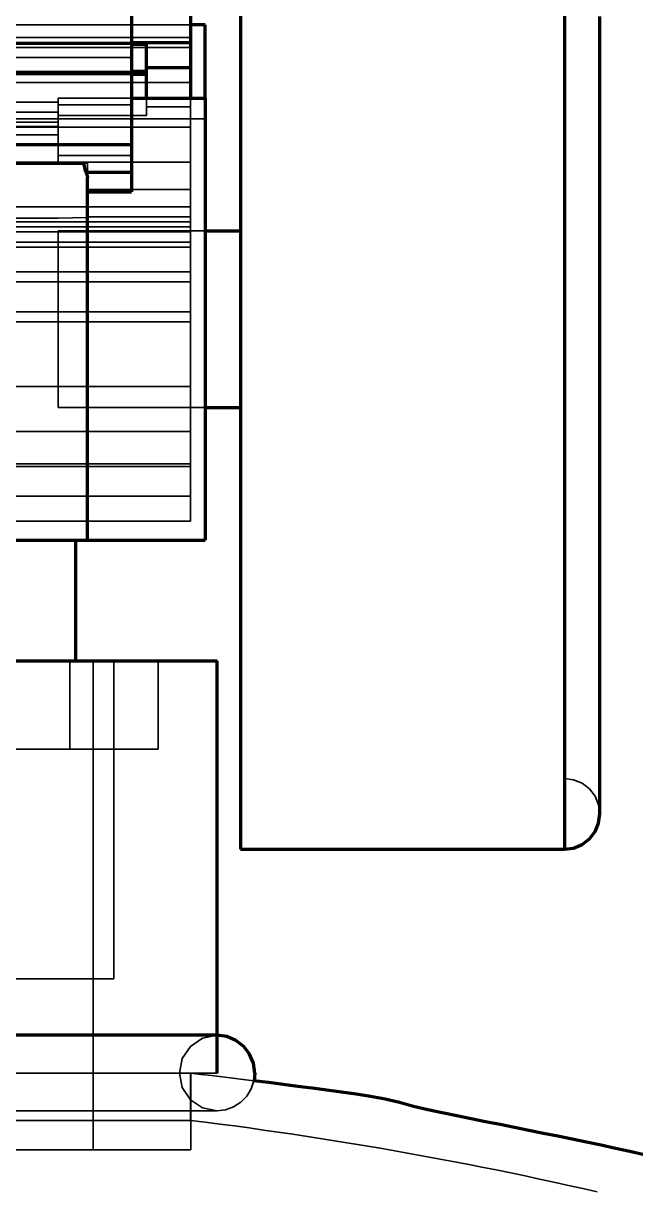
# Model space of a CAD drawing. Header units: millimetres. Extents: x 0 to 2208, y 0 to 420.
# Drawn here: x 191.16 to 195.32, y 229.88 to 237.81 of the extents above; entities that cross this region are included whole.
import ezdxf

# ---------------------------------------------------------------- set-up
doc = ezdxf.new("R2010")
doc.units = ezdxf.units.MM
doc.linetypes.add('IRAM-E-TRAZOS', pattern=[5, 4, -1])
doc.layers.add('01-VISIBLE', color=7, linetype='CONTINUOUS', lineweight=70)
doc.layers.add('02-OCULTA', color=4, linetype='IRAM-E-TRAZOS', lineweight=35)

msp = doc.modelspace()

# ---------------------------------------------------------------- linework, layer by layer
at = {"layer": '01-VISIBLE'}
for p, q in [((192.297, 239.5065), (192.297, 237.6785)), ((191.897, 239.2865), (191.897, 236.9845)), ((192.397, 237.7985), (192.297, 237.7985)), ((191.897, 237.6785), (192.297, 237.6785)), ((191.897, 237.6672), (191.997, 237.6672)), ((191.997, 237.5085), (191.997, 237.6672)), ((192.297, 237.6785), (192.297, 237.5085)), ((191.997, 237.4816), (191.897, 237.4816)), ((191.997, 237.4746), (191.897, 237.4746)), ((191.997, 237.4686), (191.897, 237.4686)), ((191.997, 237.4637), (191.897, 237.4637)), ((191.997, 237.4601), (191.897, 237.4601)), ((191.997, 237.2985), (191.997, 237.5085)), ((191.997, 237.5085), (192.297, 237.5085)), ((192.297, 237.5085), (192.297, 237.2985)), ((191.897, 237.2985), (192.397, 237.2985)), ((190.0104, 236.9845), (191.897, 236.9845)), ((191.897, 236.9845), (191.897, 236.7965)), ((191.5836, 236.7965), (191.897, 236.7965)), ((191.597, 234.2985), (191.597, 236.7626)), ((191.897, 236.7965), (191.897, 236.6625)), ((191.597, 236.6625), (191.897, 236.6625)), ((192.397, 236.3985), (192.637, 236.3985)), ((192.397, 235.1985), (192.637, 235.1985)), ((191.517, 233.4785), (191.517, 234.2985)), ((191.597, 234.2985), (192.397, 234.2985)), ((192.477, 230.6785), (192.477, 233.4785)), ((192.637, 232.1985), (194.837, 232.1985))]:
    msp.add_line(p, q, dxfattribs=at)
for points in [[(192.637, 237.8985), (192.637, 237.7985), (192.637, 237.6985), (192.637, 237.5985), (192.637, 237.4985), (192.637, 237.3985), (192.637, 237.2985), (192.637, 237.1985), (192.637, 237.0985), (192.637, 236.9985), (192.637, 236.8985), (192.637, 236.7985), (192.637, 236.6985), (192.637, 236.5985), (192.637, 236.4985), (192.637, 236.3985), (192.637, 236.2985), (192.637, 236.1985), (192.637, 236.0985), (192.637, 235.9985), (192.637, 235.8985), (192.637, 235.7985), (192.637, 235.6985), (192.637, 235.5985), (192.637, 235.4985), (192.637, 235.3985), (192.637, 235.2985), (192.637, 235.1985), (192.637, 235.0985), (192.637, 234.9985), (192.637, 234.8985), (192.637, 234.7985), (192.637, 234.6985), (192.637, 234.5985), (192.637, 234.4985), (192.637, 234.3985), (192.637, 234.2985), (192.637, 234.1985), (192.637, 234.0985), (192.637, 233.9985), (192.637, 233.8985), (192.637, 233.7985), (192.637, 233.6985), (192.637, 233.5985), (192.637, 233.4985), (192.637, 233.3985), (192.637, 233.2985), (192.637, 233.1985), (192.637, 233.0985), (192.637, 232.9985), (192.637, 232.8985), (192.637, 232.7985), (192.637, 232.6985), (192.637, 232.5985), (192.637, 232.4985), (192.637, 232.3985), (192.637, 232.2985), (192.637, 232.1985)], [(194.837, 237.8985), (194.837, 237.7985), (194.837, 237.6985), (194.837, 237.5985), (194.837, 237.4985), (194.837, 237.3985), (194.837, 237.2985), (194.837, 237.1985), (194.837, 237.0985), (194.837, 236.9985), (194.837, 236.8985), (194.837, 236.7985), (194.837, 236.6985), (194.837, 236.5985), (194.837, 236.4985), (194.837, 236.3985), (194.837, 236.2985), (194.837, 236.1985), (194.837, 236.0985), (194.837, 235.9985), (194.837, 235.8985), (194.837, 235.7985), (194.837, 235.6985), (194.837, 235.5985), (194.837, 235.4985), (194.837, 235.3985), (194.837, 235.2985), (194.837, 235.1985), (194.837, 235.0985), (194.837, 234.9985), (194.837, 234.8985), (194.837, 234.7985), (194.837, 234.6985), (194.837, 234.5985), (194.837, 234.4985), (194.837, 234.3985), (194.837, 234.2985), (194.837, 234.1985), (194.837, 234.0985), (194.837, 233.9985), (194.837, 233.8985), (194.837, 233.7985), (194.837, 233.6985), (194.837, 233.5985), (194.837, 233.4985), (194.837, 233.3985), (194.837, 233.2985), (194.837, 233.1985), (194.837, 233.0985), (194.837, 232.9985), (194.837, 232.8985), (194.837, 232.7985), (194.837, 232.6985), (194.837, 232.5985), (194.837, 232.4985), (194.837, 232.3985), (194.837, 232.2985), (194.837, 232.1985)], [(195.077, 232.4385), (195.077, 232.5388), (195.077, 232.6391), (195.077, 232.7394), (195.077, 232.8397), (195.077, 232.94), (195.077, 233.0403), (195.077, 233.1406), (195.077, 233.2409), (195.077, 233.3412), (195.077, 233.4415), (195.077, 233.5418), (195.077, 233.6421), (195.077, 233.7424), (195.077, 233.8427), (195.077, 233.943), (195.077, 234.0433), (195.077, 234.1436), (195.077, 234.2439), (195.077, 234.3442), (195.077, 234.4445), (195.077, 234.5448), (195.077, 234.6451), (195.077, 234.7454), (195.077, 234.8457), (195.077, 234.946), (195.077, 235.0463), (195.077, 235.1466), (195.077, 235.2469), (195.077, 235.3472), (195.077, 235.4475), (195.077, 235.5478), (195.077, 235.6481), (195.077, 235.7484), (195.077, 235.8487), (195.077, 235.949), (195.077, 236.0493), (195.077, 236.1496), (195.077, 236.2499), (195.077, 236.3502), (195.077, 236.4505), (195.077, 236.5508), (195.077, 236.6511), (195.077, 236.7514), (195.077, 236.8517), (195.077, 236.952), (195.077, 237.0523), (195.077, 237.1526), (195.077, 237.2529), (195.077, 237.3532), (195.077, 237.4535), (195.077, 237.5538), (195.077, 237.654), (195.077, 237.7543), (195.077, 237.8546)], [(195.077, 232.4385), (195.077, 232.5388), (195.077, 232.6391), (195.077, 232.7394), (195.077, 232.8397), (195.077, 232.94), (195.077, 233.0403), (195.077, 233.1406), (195.077, 233.2409), (195.077, 233.3412), (195.077, 233.4415), (195.077, 233.5418), (195.077, 233.6421), (195.077, 233.7424), (195.077, 233.8427), (195.077, 233.943), (195.077, 234.0433), (195.077, 234.1436), (195.077, 234.2439), (195.077, 234.3442), (195.077, 234.4445), (195.077, 234.5448), (195.077, 234.6451), (195.077, 234.7454), (195.077, 234.8457), (195.077, 234.946), (195.077, 235.0463), (195.077, 235.1466), (195.077, 235.2469), (195.077, 235.3472), (195.077, 235.4475), (195.077, 235.5478), (195.077, 235.6481), (195.077, 235.7484), (195.077, 235.8487), (195.077, 235.949), (195.077, 236.0493), (195.077, 236.1496), (195.077, 236.2499), (195.077, 236.3502), (195.077, 236.4505), (195.077, 236.5508), (195.077, 236.6511), (195.077, 236.7514), (195.077, 236.8517), (195.077, 236.952), (195.077, 237.0523), (195.077, 237.1526), (195.077, 237.2529), (195.077, 237.3532), (195.077, 237.4535), (195.077, 237.5538), (195.077, 237.654), (195.077, 237.7543), (195.077, 237.8546)], [(192.397, 237.2985), (192.397, 237.3819), (192.397, 237.4652), (192.397, 237.5485), (192.397, 237.6319), (192.397, 237.7152), (192.397, 237.7985)], [(192.397, 237.2985), (192.397, 237.1985), (192.397, 237.0985), (192.397, 236.9985), (192.397, 236.8985), (192.397, 236.7985), (192.397, 236.6985), (192.397, 236.5985), (192.397, 236.4985), (192.397, 236.3985), (192.397, 236.2985), (192.397, 236.1985), (192.397, 236.0985), (192.397, 235.9985), (192.397, 235.8985), (192.397, 235.7985), (192.397, 235.6985), (192.397, 235.5985), (192.397, 235.4985), (192.397, 235.3985), (192.397, 235.2985), (192.397, 235.1985), (192.397, 235.0985), (192.397, 234.9985), (192.397, 234.8985), (192.397, 234.7985), (192.397, 234.6985), (192.397, 234.5985), (192.397, 234.4985), (192.397, 234.3985), (192.397, 234.2985)], [(190.797, 236.8585), (190.9074, 236.8585), (191.0178, 236.8585), (191.1281, 236.8585), (191.2385, 236.8585), (191.3489, 236.8585), (191.4593, 236.8585), (191.5697, 236.8585)], [(191.5697, 236.8585), (191.5723, 236.8483), (191.5748, 236.838), (191.5772, 236.8277), (191.5795, 236.8173), (191.5816, 236.8069), (191.5836, 236.7965)], [(191.5836, 236.7965), (191.5872, 236.7915), (191.5905, 236.7862), (191.5932, 236.7807), (191.5953, 236.7748), (191.5965, 236.7687), (191.597, 236.7626)], [(190.797, 234.2985), (190.897, 234.2985), (190.997, 234.2985), (191.097, 234.2985), (191.197, 234.2985), (191.297, 234.2985), (191.397, 234.2985), (191.497, 234.2985), (191.597, 234.2985)], [(190.537, 233.4785), (190.6391, 233.4785), (190.7412, 233.4785), (190.8433, 233.4785), (190.9454, 233.4785), (191.0475, 233.4785), (191.1496, 233.4785), (191.2517, 233.4785), (191.3538, 233.4785), (191.4559, 233.4785), (191.5581, 233.4785), (191.6602, 233.4785), (191.7623, 233.4785), (191.8644, 233.4785), (191.9665, 233.4785), (192.0686, 233.4785), (192.1707, 233.4785), (192.2728, 233.4785), (192.3749, 233.4785), (192.477, 233.4785)], [(194.837, 232.1985), (194.8991, 232.2067), (194.957, 232.2307), (195.0067, 232.2688), (195.0448, 232.3185), (195.0688, 232.3764), (195.077, 232.4385)], [(192.477, 230.9345), (192.3749, 230.9345), (192.2728, 230.9345), (192.1707, 230.9345), (192.0686, 230.9345), (191.9665, 230.9345), (191.8644, 230.9345), (191.7623, 230.9345), (191.6602, 230.9345), (191.5581, 230.9345), (191.4559, 230.9345), (191.3538, 230.9345), (191.2517, 230.9345), (191.1496, 230.9345), (191.0475, 230.9345), (190.9454, 230.9345), (190.8433, 230.9345), (190.7412, 230.9345), (190.6391, 230.9345), (190.537, 230.9345)], [(192.733, 230.6785), (192.7243, 230.7448), (192.6987, 230.8065), (192.658, 230.8595), (192.605, 230.9002), (192.5433, 230.9258), (192.477, 230.9345)], [(192.733, 230.6785), (192.7328, 230.6696), (192.7324, 230.6607), (192.7316, 230.6519), (192.7305, 230.643), (192.7291, 230.6342), (192.7274, 230.6255)], [(195.3784, 230.1226), (195.2809, 230.1447), (195.1832, 230.1663), (195.0855, 230.1874), (194.9877, 230.2082), (194.8898, 230.2287), (194.7918, 230.2489), (194.6938, 230.2688), (194.5957, 230.2886), (194.4977, 230.3082), (194.3996, 230.3279), (194.3016, 230.3476), (194.2035, 230.3675), (194.1055, 230.3874), (194.0075, 230.4074), (193.9097, 230.4281), (193.8123, 230.451), (193.716, 230.4778), (193.6189, 230.5019), (193.5205, 230.5195), (193.4216, 230.5345), (193.3226, 230.5484), (193.2234, 230.5617), (193.1243, 230.5748), (193.0251, 230.5877), (192.9259, 230.6004), (192.8267, 230.613), (192.7274, 230.6255)]]:
    msp.add_lwpolyline(points, dxfattribs=at)
at = {"layer": '02-OCULTA'}
for p, q in [((191.897, 237.5765), (191.897, 240.5905)), ((192.297, 237.7125), (192.297, 238.2885)), ((192.297, 237.7985), (185.297, 237.7985)), ((192.297, 237.7985), (185.297, 237.7985)), ((185.297, 237.7125), (192.297, 237.7125)), ((185.297, 237.7125), (192.297, 237.7125)), ((192.297, 237.6445), (192.297, 237.7125)), ((185.297, 237.6445), (192.297, 237.6445)), ((185.297, 237.6445), (192.297, 237.6445)), ((185.697, 237.6785), (191.897, 237.6785)), ((185.697, 237.6672), (191.897, 237.6672)), ((191.997, 237.6672), (191.997, 237.4816)), ((192.297, 237.4065), (192.297, 237.6445)), ((185.697, 237.5765), (191.897, 237.5765)), ((191.897, 237.2533), (191.897, 237.5765)), ((191.897, 237.4816), (185.697, 237.4816)), ((191.897, 237.4746), (185.697, 237.4746)), ((191.897, 237.4686), (185.697, 237.4686)), ((191.897, 237.4637), (185.697, 237.4637)), ((191.897, 237.4601), (185.697, 237.4601)), ((191.997, 237.4816), (191.997, 237.4746)), ((191.997, 237.4746), (191.997, 237.4686)), ((191.997, 237.4686), (191.997, 237.4637)), ((191.997, 237.4637), (191.997, 237.4601)), ((191.997, 237.4601), (191.997, 237.1827)), ((185.297, 237.4065), (192.297, 237.4065)), ((192.297, 237.1025), (192.297, 237.4065)), ((191.397, 237.2985), (191.897, 237.2985)), ((191.397, 237.2985), (191.897, 237.2985)), ((191.997, 237.2403), (191.997, 237.2985)), ((192.297, 237.2985), (192.297, 237.2403)), ((189.476, 237.2045), (191.397, 237.2045)), ((189.4962, 237.2725), (191.397, 237.2725)), ((191.397, 237.2725), (191.397, 237.2045)), ((191.397, 237.1365), (191.397, 237.2725)), ((191.397, 237.2045), (191.397, 237.2533)), ((191.397, 237.2533), (191.897, 237.2533)), ((191.997, 237.2403), (192.297, 237.2403)), ((192.397, 237.1585), (185.297, 237.1585)), ((192.297, 237.1585), (185.297, 237.1585)), ((189.4895, 237.1365), (191.397, 237.1365)), ((191.397, 237.1827), (191.397, 237.1074)), ((191.397, 237.1827), (191.997, 237.1827)), ((191.397, 236.9103), (191.397, 237.1365)), ((185.297, 237.1025), (192.297, 237.1025)), ((191.397, 237.1074), (189.4402, 237.1074)), ((189.4615, 237.0505), (191.397, 237.0505)), ((191.397, 237.1074), (191.397, 237.0505)), ((191.397, 237.0505), (191.397, 236.8645)), ((192.297, 236.5605), (192.297, 237.1025)), ((191.397, 236.9103), (191.897, 236.9103)), ((191.897, 236.6625), (191.897, 236.9103)), ((185.297, 236.8645), (192.297, 236.8645)), ((191.597, 236.8585), (185.997, 236.8585)), ((185.997, 236.8585), (191.597, 236.8585)), ((189.3672, 236.8645), (191.397, 236.8645)), ((190.997, 236.8585), (191.5697, 236.8585)), ((191.397, 236.8645), (192.297, 236.8645)), ((191.397, 236.8585), (191.597, 236.8585)), ((191.397, 236.8585), (191.597, 236.8585)), ((191.597, 236.7626), (191.597, 236.8585)), ((191.597, 234.2985), (191.597, 236.8585)), ((191.597, 236.8585), (191.597, 236.6625)), ((191.597, 236.7626), (191.597, 236.8585)), ((191.597, 236.4878), (191.597, 236.8585)), ((191.597, 236.6785), (191.597, 236.8585)), ((192.297, 236.8645), (192.297, 236.6785)), ((191.597, 236.6625), (191.597, 236.7626)), ((191.597, 236.4925), (191.597, 236.6785)), ((191.597, 236.6785), (192.297, 236.6785)), ((191.597, 236.6625), (191.897, 236.6625)), ((192.297, 236.6785), (192.297, 236.4925)), ((185.297, 236.5605), (192.297, 236.5605)), ((191.597, 236.4925), (192.297, 236.4925)), ((191.597, 236.4878), (191.597, 236.4925)), ((192.297, 236.3225), (192.297, 236.5605)), ((192.297, 236.4925), (192.297, 236.4585)), ((185.297, 236.4245), (192.297, 236.4245)), ((185.997, 236.4585), (192.297, 236.4585)), ((185.997, 236.4245), (192.297, 236.4245)), ((192.297, 236.4585), (192.297, 236.4245)), ((192.297, 236.4245), (192.297, 236.3905)), ((185.997, 236.3905), (192.297, 236.3905)), ((191.397, 236.3985), (192.397, 236.3985)), ((191.397, 236.3985), (192.397, 236.3985)), ((192.297, 236.3905), (192.297, 236.2885)), ((185.297, 236.3225), (192.297, 236.3225)), ((185.997, 236.2885), (192.297, 236.2885)), ((192.297, 236.1205), (192.297, 236.3225)), ((192.297, 236.2885), (192.297, 236.0525)), ((185.297, 236.1205), (192.297, 236.1205)), ((192.297, 235.8485), (192.297, 236.1205)), ((185.997, 236.0525), (192.297, 236.0525)), ((192.297, 236.0525), (192.297, 235.7805)), ((185.297, 235.8485), (192.297, 235.8485)), ((185.997, 235.7805), (192.297, 235.7805)), ((192.297, 235.0365), (192.297, 235.8485)), ((192.297, 235.7805), (192.297, 235.3405)), ((185.997, 235.3405), (192.297, 235.3405)), ((192.297, 235.3405), (192.297, 234.7985)), ((191.397, 235.1985), (192.397, 235.1985)), ((191.397, 235.1985), (192.397, 235.1985)), ((185.297, 235.0365), (192.297, 235.0365)), ((192.297, 234.8165), (192.297, 235.0365)), ((185.297, 234.8165), (192.297, 234.8165)), ((185.997, 234.7985), (192.297, 234.7985)), ((192.297, 234.5965), (192.297, 234.8165)), ((192.297, 234.7985), (192.297, 234.4265)), ((185.297, 234.5965), (192.297, 234.5965)), ((192.297, 234.4265), (192.297, 234.5965)), ((185.297, 234.4265), (192.297, 234.4265)), ((185.997, 234.4265), (192.297, 234.4265)), ((191.397, 234.2985), (191.597, 234.2985)), ((191.477, 232.8785), (191.477, 233.4785)), ((191.6346, 230.157), (191.6346, 233.4785)), ((191.777, 231.3185), (191.777, 233.4785)), ((192.077, 232.8785), (192.077, 233.4785)), ((192.297, 230.6785), (192.297, 230.357)), ((192.299, 230.157), (192.299, 230.6785))]:
    msp.add_line(p, q, dxfattribs=at)
for points in [[(192.637, 232.1985), (192.637, 232.2985), (192.637, 232.3985), (192.637, 232.4985), (192.637, 232.5985), (192.637, 232.6985), (192.637, 232.7985), (192.637, 232.8985), (192.637, 232.9985), (192.637, 233.0985), (192.637, 233.1985), (192.637, 233.2985), (192.637, 233.3985), (192.637, 233.4985), (192.637, 233.5985), (192.637, 233.6985), (192.637, 233.7985), (192.637, 233.8985), (192.637, 233.9985), (192.637, 234.0985), (192.637, 234.1985), (192.637, 234.2985), (192.637, 234.3985), (192.637, 234.4985), (192.637, 234.5985), (192.637, 234.6985), (192.637, 234.7985), (192.637, 234.8985), (192.637, 234.9985), (192.637, 235.0985), (192.637, 235.1985), (192.637, 235.2985), (192.637, 235.3985), (192.637, 235.4985), (192.637, 235.5985), (192.637, 235.6985), (192.637, 235.7985), (192.637, 235.8985), (192.637, 235.9985), (192.637, 236.0985), (192.637, 236.1985), (192.637, 236.2985), (192.637, 236.3985), (192.637, 236.4985), (192.637, 236.5985), (192.637, 236.6985), (192.637, 236.7985), (192.637, 236.8985), (192.637, 236.9985), (192.637, 237.0985), (192.637, 237.1985), (192.637, 237.2985), (192.637, 237.3985), (192.637, 237.4985), (192.637, 237.5985), (192.637, 237.6985), (192.637, 237.7985), (192.637, 237.8985)], [(194.837, 232.1985), (194.837, 232.2985), (194.837, 232.3985), (194.837, 232.4985), (194.837, 232.5985), (194.837, 232.6985), (194.837, 232.7985), (194.837, 232.8985), (194.837, 232.9985), (194.837, 233.0985), (194.837, 233.1985), (194.837, 233.2985), (194.837, 233.3985), (194.837, 233.4985), (194.837, 233.5985), (194.837, 233.6985), (194.837, 233.7985), (194.837, 233.8985), (194.837, 233.9985), (194.837, 234.0985), (194.837, 234.1985), (194.837, 234.2985), (194.837, 234.3985), (194.837, 234.4985), (194.837, 234.5985), (194.837, 234.6985), (194.837, 234.7985), (194.837, 234.8985), (194.837, 234.9985), (194.837, 235.0985), (194.837, 235.1985), (194.837, 235.2985), (194.837, 235.3985), (194.837, 235.4985), (194.837, 235.5985), (194.837, 235.6985), (194.837, 235.7985), (194.837, 235.8985), (194.837, 235.9985), (194.837, 236.0985), (194.837, 236.1985), (194.837, 236.2985), (194.837, 236.3985), (194.837, 236.4985), (194.837, 236.5985), (194.837, 236.6985), (194.837, 236.7985), (194.837, 236.8985), (194.837, 236.9985), (194.837, 237.0985), (194.837, 237.1985), (194.837, 237.2985), (194.837, 237.3985), (194.837, 237.4985), (194.837, 237.5985), (194.837, 237.6985), (194.837, 237.7985), (194.837, 237.8985)], [(192.297, 237.7985), (192.297, 237.6919), (192.297, 237.5852), (192.297, 237.4785), (192.297, 237.3719), (192.297, 237.2652), (192.297, 237.1585)], [(192.297, 237.1585), (192.297, 237.2652), (192.297, 237.3719), (192.297, 237.4785), (192.297, 237.5852), (192.297, 237.6919), (192.297, 237.7985)], [(192.397, 237.7985), (192.397, 237.6919), (192.397, 237.5852), (192.397, 237.4785), (192.397, 237.3719), (192.397, 237.2652), (192.397, 237.1585)], [(194.837, 237.8114), (194.837, 237.7108), (194.837, 237.6101), (194.837, 237.5095), (194.837, 237.4088), (194.837, 237.3082), (194.837, 237.2076), (194.837, 237.1069), (194.837, 237.0063), (194.837, 236.9056), (194.837, 236.805), (194.837, 236.7043), (194.837, 236.6037), (194.837, 236.503), (194.837, 236.4024), (194.837, 236.3018), (194.837, 236.2011), (194.837, 236.1005), (194.837, 235.9998), (194.837, 235.8992), (194.837, 235.7985), (194.837, 235.6979), (194.837, 235.5972), (194.837, 235.4966), (194.837, 235.3959), (194.837, 235.2953), (194.837, 235.1947), (194.837, 235.094), (194.837, 234.9934), (194.837, 234.8927), (194.837, 234.7921), (194.837, 234.6914), (194.837, 234.5908), (194.837, 234.4901), (194.837, 234.3895), (194.837, 234.2888), (194.837, 234.1882), (194.837, 234.0876), (194.837, 233.9869), (194.837, 233.8863), (194.837, 233.7856), (194.837, 233.685), (194.837, 233.5843), (194.837, 233.4837), (194.837, 233.383), (194.837, 233.2824), (194.837, 233.1818), (194.837, 233.0811), (194.837, 232.9805), (194.837, 232.8798), (194.837, 232.7792), (194.837, 232.6785)], [(194.837, 232.6785), (194.837, 232.7792), (194.837, 232.8798), (194.837, 232.9805), (194.837, 233.0811), (194.837, 233.1818), (194.837, 233.2824), (194.837, 233.383), (194.837, 233.4837), (194.837, 233.5843), (194.837, 233.685), (194.837, 233.7856), (194.837, 233.8863), (194.837, 233.9869), (194.837, 234.0876), (194.837, 234.1882), (194.837, 234.2888), (194.837, 234.3895), (194.837, 234.4901), (194.837, 234.5908), (194.837, 234.6914), (194.837, 234.7921), (194.837, 234.8927), (194.837, 234.9934), (194.837, 235.094), (194.837, 235.1947), (194.837, 235.2953), (194.837, 235.3959), (194.837, 235.4966), (194.837, 235.5972), (194.837, 235.6979), (194.837, 235.7985), (194.837, 235.8992), (194.837, 235.9998), (194.837, 236.1005), (194.837, 236.2011), (194.837, 236.3018), (194.837, 236.4024), (194.837, 236.503), (194.837, 236.6037), (194.837, 236.7043), (194.837, 236.805), (194.837, 236.9056), (194.837, 237.0063), (194.837, 237.1069), (194.837, 237.2076), (194.837, 237.3082), (194.837, 237.4088), (194.837, 237.5095), (194.837, 237.6101), (194.837, 237.7108), (194.837, 237.8114)], [(191.397, 236.8585), (191.397, 236.9319), (191.397, 237.0052), (191.397, 237.0785), (191.397, 237.1519), (191.397, 237.2252), (191.397, 237.2985)], [(191.397, 237.2985), (191.397, 237.2252), (191.397, 237.1519), (191.397, 237.0785), (191.397, 237.0052), (191.397, 236.9319), (191.397, 236.8585)], [(191.397, 237.2533), (191.397, 237.2609), (191.397, 237.2684), (191.397, 237.2759), (191.397, 237.2835), (191.397, 237.291), (191.397, 237.2985)], [(191.397, 237.2985), (191.397, 237.2338), (191.397, 237.1691), (191.397, 237.1044), (191.397, 237.0397), (191.397, 236.975), (191.397, 236.9103)], [(191.897, 237.2533), (191.897, 237.2609), (191.897, 237.2684), (191.897, 237.2759), (191.897, 237.2835), (191.897, 237.291), (191.897, 237.2985)], [(191.897, 237.2985), (191.897, 237.2338), (191.897, 237.1691), (191.897, 237.1044), (191.897, 237.0397), (191.897, 236.975), (191.897, 236.9103)], [(192.397, 234.2985), (192.397, 234.3985), (192.397, 234.4985), (192.397, 234.5985), (192.397, 234.6985), (192.397, 234.7985), (192.397, 234.8985), (192.397, 234.9985), (192.397, 235.0985), (192.397, 235.1985), (192.397, 235.2985), (192.397, 235.3985), (192.397, 235.4985), (192.397, 235.5985), (192.397, 235.6985), (192.397, 235.7985), (192.397, 235.8985), (192.397, 235.9985), (192.397, 236.0985), (192.397, 236.1985), (192.397, 236.2985), (192.397, 236.3985), (192.397, 236.4985), (192.397, 236.5985), (192.397, 236.6985), (192.397, 236.7985), (192.397, 236.8985), (192.397, 236.9985), (192.397, 237.0985), (192.397, 237.1985), (192.397, 237.2985)], [(192.397, 237.1585), (192.397, 237.1819), (192.397, 237.2052), (192.397, 237.2285), (192.397, 237.2519), (192.397, 237.2752), (192.397, 237.2985)], [(191.997, 237.1827), (191.997, 237.1923), (191.997, 237.2019), (191.997, 237.2115), (191.997, 237.2211), (191.997, 237.2307), (191.997, 237.2403)], [(192.297, 236.8645), (192.297, 236.9272), (192.297, 236.9898), (192.297, 237.0524), (192.297, 237.115), (192.297, 237.1777), (192.297, 237.2403)], [(191.397, 236.8645), (191.397, 236.9176), (191.397, 236.9706), (191.397, 237.0236), (191.397, 237.0766), (191.397, 237.1297), (191.397, 237.1827)], [(190.797, 236.8585), (190.897, 236.8585), (190.997, 236.8585), (191.097, 236.8585), (191.197, 236.8585), (191.297, 236.8585), (191.397, 236.8585), (191.497, 236.8585), (191.597, 236.8585)], [(191.5697, 236.8585), (191.5742, 236.8585), (191.5788, 236.8585), (191.5833, 236.8585), (191.5879, 236.8585), (191.5924, 236.8585), (191.597, 236.8585)], [(191.5697, 236.8585), (191.5742, 236.8585), (191.5788, 236.8585), (191.5833, 236.8585), (191.5879, 236.8585), (191.5924, 236.8585), (191.597, 236.8585)], [(191.597, 236.8585), (191.597, 236.7561), (191.597, 236.6537), (191.597, 236.5513), (191.597, 236.4489), (191.597, 236.3465), (191.597, 236.2441), (191.597, 236.1417), (191.597, 236.0393), (191.597, 235.9369), (191.597, 235.8345), (191.597, 235.7321), (191.597, 235.6297), (191.597, 235.5273), (191.597, 235.4249), (191.597, 235.3225), (191.597, 235.2201), (191.597, 235.1177), (191.597, 235.0153), (191.597, 234.9129), (191.597, 234.8105), (191.597, 234.7081), (191.597, 234.6057), (191.597, 234.5033), (191.597, 234.4009), (191.597, 234.2985)], [(191.597, 234.2985), (191.597, 234.4009), (191.597, 234.5033), (191.597, 234.6057), (191.597, 234.7081), (191.597, 234.8105), (191.597, 234.9129), (191.597, 235.0153), (191.597, 235.1177), (191.597, 235.2201), (191.597, 235.3225), (191.597, 235.4249), (191.597, 235.5273), (191.597, 235.6297), (191.597, 235.7321), (191.597, 235.8345), (191.597, 235.9369), (191.597, 236.0393), (191.597, 236.1417), (191.597, 236.2441), (191.597, 236.3465), (191.597, 236.4489), (191.597, 236.5513), (191.597, 236.6537), (191.597, 236.7561), (191.597, 236.8585)], [(191.597, 236.4878), (191.497, 236.4856), (191.397, 236.4848), (191.297, 236.4843), (191.197, 236.4839), (191.097, 236.4836), (190.997, 236.4834), (190.897, 236.4833), (190.797, 236.4833)], [(191.397, 235.1985), (191.397, 235.2985), (191.397, 235.3985), (191.397, 235.4985), (191.397, 235.5985), (191.397, 235.6985), (191.397, 235.7985), (191.397, 235.8985), (191.397, 235.9985), (191.397, 236.0985), (191.397, 236.1985), (191.397, 236.2985), (191.397, 236.3985)], [(191.397, 236.3985), (191.397, 236.2985), (191.397, 236.1985), (191.397, 236.0985), (191.397, 235.9985), (191.397, 235.8985), (191.397, 235.7985), (191.397, 235.6985), (191.397, 235.5985), (191.397, 235.4985), (191.397, 235.3985), (191.397, 235.2985), (191.397, 235.1985)], [(192.397, 235.1985), (192.397, 235.2985), (192.397, 235.3985), (192.397, 235.4985), (192.397, 235.5985), (192.397, 235.6985), (192.397, 235.7985), (192.397, 235.8985), (192.397, 235.9985), (192.397, 236.0985), (192.397, 236.1985), (192.397, 236.2985), (192.397, 236.3985)], [(192.397, 236.3985), (192.397, 236.2985), (192.397, 236.1985), (192.397, 236.0985), (192.397, 235.9985), (192.397, 235.8985), (192.397, 235.7985), (192.397, 235.6985), (192.397, 235.5985), (192.397, 235.4985), (192.397, 235.3985), (192.397, 235.2985), (192.397, 235.1985)], [(192.637, 235.1985), (192.637, 235.2985), (192.637, 235.3985), (192.637, 235.4985), (192.637, 235.5985), (192.637, 235.6985), (192.637, 235.7985), (192.637, 235.8985), (192.637, 235.9985), (192.637, 236.0985), (192.637, 236.1985), (192.637, 236.2985), (192.637, 236.3985)], [(192.637, 236.3985), (192.637, 236.2985), (192.637, 236.1985), (192.637, 236.0985), (192.637, 235.9985), (192.637, 235.8985), (192.637, 235.7985), (192.637, 235.6985), (192.637, 235.5985), (192.637, 235.4985), (192.637, 235.3985), (192.637, 235.2985), (192.637, 235.1985)], [(190.797, 234.2985), (190.897, 234.2985), (190.997, 234.2985), (191.097, 234.2985), (191.197, 234.2985), (191.297, 234.2985), (191.397, 234.2985), (191.497, 234.2985), (191.597, 234.2985)], [(191.114, 234.2985), (191.2148, 234.2985), (191.3155, 234.2985), (191.4163, 234.2985), (191.517, 234.2985)], [(191.517, 234.2985), (191.4163, 234.2985), (191.3155, 234.2985), (191.2148, 234.2985), (191.114, 234.2985)], [(191.477, 233.4785), (191.3739, 233.4785), (191.2708, 233.4785), (191.1678, 233.4785), (191.0647, 233.4785)], [(191.0678, 233.4785), (191.1687, 233.4785), (191.2696, 233.4785), (191.3705, 233.4785), (191.4715, 233.4785), (191.5724, 233.4785), (191.6733, 233.4785), (191.7742, 233.4785), (191.8752, 233.4785), (191.9761, 233.4785), (192.077, 233.4785)], [(191.0699, 233.4785), (191.1709, 233.4785), (191.2719, 233.4785), (191.3729, 233.4785), (191.4739, 233.4785), (191.575, 233.4785), (191.676, 233.4785), (191.777, 233.4785)], [(191.0725, 233.4785), (191.1736, 233.4785), (191.2747, 233.4785), (191.3759, 233.4785), (191.477, 233.4785)], [(191.114, 233.4785), (191.2148, 233.4785), (191.3155, 233.4785), (191.4163, 233.4785), (191.517, 233.4785)], [(191.517, 233.4785), (191.4163, 233.4785), (191.3155, 233.4785), (191.2148, 233.4785), (191.114, 233.4785)], [(191.1279, 233.4785), (191.2292, 233.4785), (191.3306, 233.4785), (191.4319, 233.4785), (191.5333, 233.4785), (191.6346, 233.4785)], [(191.6346, 233.4785), (191.5333, 233.4785), (191.4319, 233.4785), (191.3306, 233.4785), (191.2292, 233.4785), (191.1279, 233.4785)], [(192.477, 233.4785), (192.3748, 233.4785), (192.2726, 233.4785), (192.1703, 233.4785), (192.0681, 233.4785), (191.9659, 233.4785), (191.8637, 233.4785), (191.7614, 233.4785), (191.6592, 233.4785), (191.557, 233.4785), (191.4548, 233.4785), (191.3526, 233.4785), (191.2503, 233.4785), (191.1481, 233.4785)], [(192.077, 233.4785), (191.9745, 233.4785), (191.872, 233.4785), (191.7695, 233.4785), (191.667, 233.4785), (191.5645, 233.4785), (191.462, 233.4785), (191.3595, 233.4785), (191.257, 233.4785), (191.1545, 233.4785)], [(191.777, 233.4785), (191.6742, 233.4785), (191.5715, 233.4785), (191.4687, 233.4785), (191.366, 233.4785), (191.2632, 233.4785), (191.1604, 233.4785)], [(191.477, 232.8785), (191.3739, 232.8785), (191.2708, 232.8785), (191.1678, 232.8785), (191.0647, 232.8785)], [(191.0678, 232.8785), (191.1687, 232.8785), (191.2696, 232.8785), (191.3705, 232.8785), (191.4715, 232.8785), (191.5724, 232.8785), (191.6733, 232.8785), (191.7742, 232.8785), (191.8752, 232.8785), (191.9761, 232.8785), (192.077, 232.8785)], [(191.0725, 232.8785), (191.1736, 232.8785), (191.2747, 232.8785), (191.3759, 232.8785), (191.477, 232.8785)], [(192.077, 232.8785), (191.9745, 232.8785), (191.872, 232.8785), (191.7695, 232.8785), (191.667, 232.8785), (191.5645, 232.8785), (191.462, 232.8785), (191.3595, 232.8785), (191.257, 232.8785), (191.1545, 232.8785)], [(194.837, 232.6785), (194.8991, 232.6703), (194.957, 232.6464), (195.0067, 232.6082), (195.0448, 232.5585), (195.0688, 232.5006), (195.077, 232.4385)], [(191.0699, 231.3185), (191.1709, 231.3185), (191.2719, 231.3185), (191.3729, 231.3185), (191.4739, 231.3185), (191.575, 231.3185), (191.676, 231.3185), (191.777, 231.3185)], [(191.777, 231.3185), (191.6742, 231.3185), (191.5715, 231.3185), (191.4687, 231.3185), (191.366, 231.3185), (191.2632, 231.3185), (191.1604, 231.3185)], [(191.1481, 230.9345), (191.2503, 230.9345), (191.3526, 230.9345), (191.4548, 230.9345), (191.557, 230.9345), (191.6592, 230.9345), (191.7614, 230.9345), (191.8637, 230.9345), (191.9659, 230.9345), (192.0681, 230.9345), (192.1703, 230.9345), (192.2726, 230.9345), (192.3748, 230.9345), (192.477, 230.9345)], [(192.477, 230.4225), (192.379, 230.442), (192.296, 230.4975), (192.2405, 230.5806), (192.221, 230.6785), (192.2405, 230.7765), (192.296, 230.8596), (192.379, 230.915), (192.477, 230.9345)], [(192.297, 230.6785), (192.1941, 230.6785), (192.0911, 230.6785), (191.9882, 230.6785), (191.8852, 230.6785), (191.7823, 230.6785), (191.6794, 230.6785), (191.5764, 230.6785), (191.4735, 230.6785), (191.3705, 230.6785), (191.2676, 230.6785), (191.1646, 230.6785), (191.0617, 230.6785)], [(191.0655, 230.6785), (191.1663, 230.6785), (191.2671, 230.6785), (191.368, 230.6785), (191.4688, 230.6785), (191.5696, 230.6785), (191.6704, 230.6785), (191.7712, 230.6785), (191.8721, 230.6785), (191.9729, 230.6785), (192.0737, 230.6785), (192.1745, 230.6785), (192.2754, 230.6785), (192.3762, 230.6785), (192.477, 230.6785)], [(191.097, 230.6785), (191.197, 230.6785), (191.297, 230.6785), (191.397, 230.6785), (191.497, 230.6785), (191.597, 230.6785), (191.697, 230.6785), (191.797, 230.6785), (191.897, 230.6785), (191.997, 230.6785), (192.097, 230.6785), (192.197, 230.6785), (192.297, 230.6785)], [(191.0983, 230.6785), (191.1984, 230.6785), (191.2984, 230.6785), (191.3985, 230.6785), (191.4985, 230.6785), (191.5986, 230.6785), (191.6987, 230.6785), (191.7987, 230.6785), (191.8988, 230.6785), (191.9988, 230.6785), (192.0989, 230.6785), (192.1989, 230.6785), (192.299, 230.6785)], [(192.299, 230.6785), (192.1989, 230.6785), (192.0989, 230.6785), (191.9988, 230.6785), (191.8988, 230.6785), (191.7987, 230.6785), (191.6987, 230.6785), (191.5986, 230.6785), (191.4985, 230.6785), (191.3985, 230.6785), (191.2984, 230.6785), (191.1984, 230.6785), (191.0983, 230.6785)], [(192.477, 230.6785), (192.3748, 230.6785), (192.2726, 230.6785), (192.1703, 230.6785), (192.0681, 230.6785), (191.9659, 230.6785), (191.8637, 230.6785), (191.7614, 230.6785), (191.6592, 230.6785), (191.557, 230.6785), (191.4548, 230.6785), (191.3526, 230.6785), (191.2503, 230.6785), (191.1481, 230.6785)], [(192.7274, 230.6255), (192.6557, 230.6344), (192.584, 230.6432), (192.5122, 230.6519), (192.4405, 230.6607), (192.3687, 230.6695), (192.297, 230.6785)], [(192.7274, 230.6255), (192.7091, 230.5705), (192.6788, 230.521), (192.6382, 230.4796), (192.5893, 230.4485), (192.5346, 230.4291), (192.477, 230.4225)], [(191.0655, 230.4225), (191.1663, 230.4225), (191.2671, 230.4225), (191.368, 230.4225), (191.4688, 230.4225), (191.5696, 230.4225), (191.6704, 230.4225), (191.7712, 230.4225), (191.8721, 230.4225), (191.9729, 230.4225), (192.0737, 230.4225), (192.1745, 230.4225), (192.2754, 230.4225), (192.3762, 230.4225), (192.477, 230.4225)], [(191.1481, 230.4225), (191.2503, 230.4225), (191.3526, 230.4225), (191.4548, 230.4225), (191.557, 230.4225), (191.6592, 230.4225), (191.7614, 230.4225), (191.8637, 230.4225), (191.9659, 230.4225), (192.0681, 230.4225), (192.1703, 230.4225), (192.2726, 230.4225), (192.3748, 230.4225), (192.477, 230.4225)], [(192.297, 230.357), (192.1941, 230.357), (192.0911, 230.357), (191.9882, 230.357), (191.8852, 230.357), (191.7823, 230.357), (191.6794, 230.357), (191.5764, 230.357), (191.4735, 230.357), (191.3705, 230.357), (191.2676, 230.357), (191.1646, 230.357), (191.0617, 230.357)], [(191.097, 230.357), (191.197, 230.357), (191.297, 230.357), (191.397, 230.357), (191.497, 230.357), (191.597, 230.357), (191.697, 230.357), (191.797, 230.357), (191.897, 230.357), (191.997, 230.357), (192.097, 230.357), (192.197, 230.357), (192.297, 230.357)], [(192.297, 230.357), (192.3964, 230.3446), (192.4958, 230.3318), (192.5952, 230.3187), (192.6945, 230.3052), (192.7937, 230.2913), (192.8929, 230.2771), (192.992, 230.2626), (193.0911, 230.2476), (193.1902, 230.2323), (193.2891, 230.2166), (193.388, 230.2006), (193.4869, 230.1842), (193.5857, 230.1674), (193.6844, 230.1502), (193.7831, 230.1327), (193.8817, 230.1149), (193.9802, 230.0966), (194.0787, 230.078), (194.1771, 230.059), (194.2754, 230.0396), (194.3736, 230.0199), (194.4718, 229.9997), (194.5699, 229.9793), (194.6679, 229.9584), (194.7658, 229.9371), (194.8637, 229.9155), (194.9614, 229.8935), (195.0591, 229.8711)], [(191.0983, 230.157), (191.1984, 230.157), (191.2984, 230.157), (191.3985, 230.157), (191.4985, 230.157), (191.5986, 230.157), (191.6987, 230.157), (191.7987, 230.157), (191.8988, 230.157), (191.9988, 230.157), (192.0989, 230.157), (192.1989, 230.157), (192.299, 230.157)], [(192.299, 230.157), (192.1989, 230.157), (192.0989, 230.157), (191.9988, 230.157), (191.8988, 230.157), (191.7987, 230.157), (191.6987, 230.157), (191.5986, 230.157), (191.4985, 230.157), (191.3985, 230.157), (191.2984, 230.157), (191.1984, 230.157), (191.0983, 230.157)], [(191.1279, 230.157), (191.2292, 230.157), (191.3306, 230.157), (191.4319, 230.157), (191.5333, 230.157), (191.6346, 230.157)], [(191.6346, 230.157), (191.5333, 230.157), (191.4319, 230.157), (191.3306, 230.157), (191.2292, 230.157), (191.1279, 230.157)]]:
    msp.add_lwpolyline(points, dxfattribs=at)

doc.saveas('drawing.dxf')
